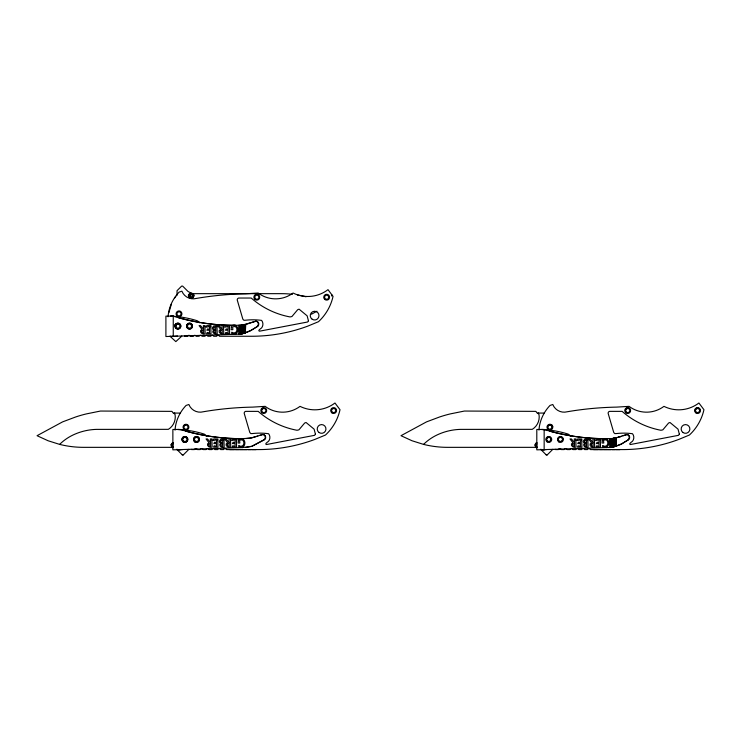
<?xml version="1.0" encoding="UTF-8"?>
<svg xmlns="http://www.w3.org/2000/svg" width="741" height="741" viewBox="0 0 741 741"><rect width="100%" height="100%" fill="white"/><g stroke="black" fill="none" stroke-linecap="round" stroke-linejoin="round"><path stroke-width="1.11" d="M241.381 325.16L241.251 334.08L243.733 333.32L243.52 324.688M244.252 333.163L245.753 332.746L244.039 333.163L244.252 324.595L256.099 321.186A2.834 2.64 -90 0 1 257.794 326.262L249.976 331.088L243.733 333.32M244.78 332.959L244.78 324.521L245.753 324.447L245.299 332.746L251.032 330.329L257.794 326.262M614.419 446.647L616.197 446.073L616.197 437.774L619.041 437.116L614.419 438.024L614.632 446.647L614.104 446.804L613.743 438.153M621.542 436.236L620.069 436.699L626.997 434.522A2.834 2.64 -90 0 1 628.692 439.589L620.875 444.424L614.937 446.499L615.16 437.922L615.864 437.848L615.678 446.286M168.068 316.768C168.67 307.571 172.746 298.706 179.137 292.093L181.897 291.185A12.152 12.152 0 0 0 196.458 298.401A329.143 329.143 0 0 1 245.734 293.788L258.164 293.028A29.066 29.066 0 0 0 293.065 293.028A33.234 33.234 0 0 0 328.004 289.666L333.052 296.381A49.119 49.119 0 0 1 325.021 314.295L323.53 316.268A49.119 49.119 0 0 1 318.491 321.696L307.867 326.096A161.297 161.297 0 0 1 251.532 336.257L219.503 336.257A1.602 1.602 0 0 0 216.594 336.257L213.686 336.257A1.602 1.602 0 0 0 210.768 336.257L207.86 336.257A1.602 1.602 0 0 0 204.951 336.257L202.034 336.257A1.602 1.602 0 0 0 199.125 336.257L196.217 336.257A1.602 1.602 0 0 0 193.299 336.257L190.391 336.257A1.602 1.602 0 0 0 187.482 336.257L184.565 336.257A1.602 1.602 0 0 0 184.416 335.988M175.033 430.104C175.636 420.907 179.711 412.042 186.102 405.42L188.872 404.512A12.152 12.152 0 0 0 203.423 411.737A329.143 329.143 0 0 1 252.7 407.115L265.13 406.355A29.066 29.066 0 0 0 300.031 406.355A33.234 33.234 0 0 0 334.969 403.002L340.017 409.717A49.119 49.119 0 0 1 331.996 427.631L330.505 429.604A49.119 49.119 0 0 1 325.466 435.032L314.832 439.432A161.297 161.297 0 0 1 258.498 449.583L226.477 449.583A1.602 1.602 0 0 0 223.56 449.583L220.651 449.583A1.602 1.602 0 0 0 217.743 449.583L214.825 449.583A1.602 1.602 0 0 0 211.917 449.583L209.008 449.583A1.602 1.602 0 0 0 207.851 448.685M538.966 430.104C539.568 420.907 543.644 412.042 550.035 405.42L552.795 404.512A12.152 12.152 0 0 0 567.356 411.737A329.143 329.143 0 0 1 616.632 407.115L629.063 406.355A29.066 29.066 0 0 0 663.964 406.355A33.234 33.234 0 0 0 698.902 403.002L703.95 409.717A49.119 49.119 0 0 1 695.919 427.631L694.428 429.604A49.119 49.119 0 0 1 689.389 435.032L678.765 439.432A161.297 161.297 0 0 1 622.431 449.583L590.401 449.583A1.602 1.602 0 0 0 587.493 449.583L584.584 449.583A1.602 1.602 0 0 0 581.666 449.583L578.758 449.583A1.602 1.602 0 0 0 575.85 449.583L572.932 449.583A1.602 1.602 0 0 0 571.783 448.685M168.874 312.683L171.403 304.097M331.736 296.048L331.996 294.983M625.506 410.746L626.451 408.699L628.692 408.486L629.998 410.329L629.053 412.376L626.812 412.589L625.506 410.746A2.362 2.362 0 0 0 625.617 411.394M174.746 297.91L175.858 296.381M187.14 324.447L187.649 323.882A2.964 2.936 -90 0 1 191.187 323.706L191.752 324.215A2.89 2.853 -90 0 1 191.928 327.754L191.419 328.319A2.964 2.936 -90 0 1 187.881 328.495L187.316 327.985M182.462 437.774L182.971 437.209A2.964 2.936 -90 0 1 186.51 437.033L187.075 437.542A2.89 2.853 -90 0 1 187.251 441.08L186.741 441.645A2.964 2.936 -90 0 1 183.203 441.932M615.15 446.499L621.931 443.664L628.692 439.589M311.47 314.203L316.972 311.22M246.651 324.169L255.636 321.186A2.834 2.64 -90 0 1 257.331 326.262M623.005 435.736L626.349 434.634M241.464 334.08L243.205 333.478L243.205 324.79L241.251 325.188L241.464 334.08L240.871 334.089L241.084 325.197M614.02 446.832L612.149 447.416L612.149 438.524L613.956 438.153M176.849 324.03L177.423 323.826M195.467 437.357L196.041 437.162M626.719 408.467L627.284 408.263M559.399 437.357L559.964 437.162M696.531 408.467L697.105 408.263M259.785 435.356L262.61 434.522A2.834 2.64 -90 0 1 264.305 439.589L251.764 446.314L242.529 447.583M257.812 436.079L250.412 438.163L242.464 438.644A211.602 209.286 90 0 1 185.546 431.095M618.587 437.116L620.523 436.699M244.78 324.521L243.205 324.79M613.891 438.126L614.632 438.024M625.895 434.634L626.534 434.522A2.834 2.64 -90 0 1 628.229 439.589M180.156 413.08L173.218 413.07L171.921 411.366L100.452 411.051L86.456 413.886A117.893 117.893 0 0 0 75.48 417.044L62.587 421.879L37.05 435.699L48.072 440.747L59.623 444.387A98.988 98.988 0 0 0 83.631 447.342L172.005 447.342A24.268 24.268 0 0 1 172.866 447.638M174.756 413.08L173.959 413.2L175.089 414.599A14.561 14.561 0 0 1 168.364 429.335L96.423 429.382A58.28 58.28 0 0 0 72.84 435.097A49.091 49.091 0 0 0 59.623 444.387M544.089 413.08L537.151 413.07L535.845 411.366L464.385 411.051L450.389 413.886A117.893 117.893 0 0 0 439.413 417.044L426.52 421.879L400.983 435.699L411.996 440.747L423.556 444.387A98.988 98.988 0 0 0 447.564 447.342L535.928 447.342A24.268 24.268 0 0 1 536.799 447.638M538.688 413.08L537.892 413.2L539.022 414.599A14.561 14.561 0 0 1 532.288 429.335L460.356 429.382A58.28 58.28 0 0 0 436.773 435.097A49.091 49.091 0 0 0 423.556 444.387M191.558 298.401C200.339 292.019 181.99 292.176 190.882 298.41M245.743 447.49L251.921 446.314L264.759 439.589A2.899 2.695 89.8 0 0 262.842 434.485L251.764 437.848L245.743 438.57M245.753 324.447L244.252 324.595M615.678 437.848L616.651 437.774L615.16 437.922M170.81 336.525L173.255 336.386M177.784 449.852L180.23 449.722M541.708 449.852L544.153 449.722M173.255 336.525L173.255 316.138L165.901 316.138L165.901 336.525L235.768 334.247M242.742 447.583L172.866 449.852L172.866 429.474L180.23 429.474M544.153 449.852L544.153 429.474L536.799 429.474L536.799 449.852L606.666 447.583M235.555 334.247L240.028 334.126L240.028 325.216M238.778 325.243L238.778 334.154L241.084 334.089M606.453 447.583L610.927 447.453L610.927 438.552M611.983 438.524L611.983 447.425L610.927 447.453M241.464 325.188L235.499 325.308A211.602 209.286 90 0 1 178.572 317.759M242.464 324.91L242.464 333.654M241.927 325.03L241.927 333.839M240.343 334.108L240.556 325.206M613.363 438.237L613.363 446.99M612.826 438.357L612.826 447.175M609.676 438.57L609.889 447.49L610.408 447.471L610.408 438.561M611.983 447.425L612.362 438.524L606.397 438.644A211.602 209.286 90 0 1 549.47 431.095M611.242 447.444L611.455 438.542M229.636 449.611L234.471 449.611M235.462 449.611L238.806 449.611M239.417 449.611L243.511 449.611M243.845 449.611L247.124 449.611M248.013 449.611L251.347 449.611M251.959 449.611L256.053 449.611M593.56 449.611L598.404 449.611M599.395 449.611L602.729 449.611M603.341 449.611L607.435 449.611M607.768 449.611L611.047 449.611M611.936 449.611L615.28 449.611M615.891 449.611L619.985 449.611M170.81 316.138L173.255 316.277M541.708 429.474L544.153 429.604M177.784 429.474L180.23 429.604M306.033 296.798L305.348 296.613A98.988 98.988 0 0 0 297.428 294.974M546.173 454.844L547.293 454.844L552.554 449.583A1.602 1.602 0 0 1 552.712 449.324M182.24 454.844L183.37 454.844L188.631 449.583A1.602 1.602 0 0 1 188.779 449.324M173.042 316.138L178.785 317.759A211.602 209.286 90 0 0 235.712 325.308M543.94 429.474L549.683 431.095A211.602 209.286 90 0 0 606.61 438.644M180.017 429.474L185.759 431.095A211.602 209.286 90 0 0 242.678 438.644M536.743 447.518C534.483 446.767 534.696 443.164 537.012 442.646A2.584 2.584 0 0 0 537.049 447.647M558.779 441.821L558.214 441.312A2.89 2.853 -90 0 1 558.038 437.774L558.547 437.209A2.964 2.936 -90 0 1 562.086 437.033L562.651 437.542A2.89 2.853 -90 0 1 562.827 441.08L562.317 441.645A2.964 2.936 -90 0 1 558.779 441.932M547.136 441.821L546.571 441.312A2.89 2.853 -90 0 1 546.386 437.774L546.904 437.209A2.964 2.936 -90 0 1 550.443 437.033L551.008 437.542A2.89 2.853 -90 0 1 551.184 441.08L550.674 441.645A2.964 2.936 -90 0 1 547.127 441.932M194.846 441.821A2.908 2.908 0 0 1 195.254 436.801A2.908 2.908 0 0 1 199.403 439.663A2.908 2.908 0 0 1 194.846 441.821L194.281 441.312A2.89 2.853 -90 0 1 194.105 437.774L194.614 437.209A2.964 2.936 -90 0 1 198.153 437.033L198.718 437.542A2.89 2.853 -90 0 1 198.903 441.08L198.384 441.645A2.964 2.936 -90 0 1 194.846 441.932M182.638 441.312L183.203 441.821A2.908 2.908 0 0 0 187.76 439.663A2.908 2.908 0 0 0 183.611 436.801A2.908 2.908 0 0 0 183.203 441.821M540.541 449.361A24.268 24.268 0 0 1 540.93 449.583L546.191 454.844A1.751 1.751 0 0 0 547.321 454.844M176.608 449.361A24.268 24.268 0 0 1 177.006 449.583L182.267 454.844A1.751 1.751 0 0 0 183.388 454.844M551.962 425.112L552.712 426.408M239.51 325.225L239.51 334.135M177.034 295.381L177.034 290.704L181.582 286.156A1.751 1.751 0 0 1 182.703 286.156L187.964 291.417A24.268 24.268 0 0 0 192.966 293.658L281.339 293.658A98.988 98.988 0 0 1 292.426 294.279M176.256 326.049A17.154 17.154 0 0 1 174.357 324.919M548.442 429.687A2.908 2.908 0 0 1 548.229 424.778A2.908 2.908 0 0 1 552.767 426.659A2.908 2.908 0 0 1 549.146 429.975M536.892 446.573A1.649 1.649 0 0 1 536.864 443.72M536.873 445.98A1.176 1.176 0 0 1 536.864 444.313M536.66 446.98A2.121 2.121 0 0 1 536.623 443.313M629.257 412.274A2.362 2.362 0 0 1 628.729 412.589M627.525 412.783A2.362 2.362 0 0 1 626.386 412.348M625.423 410.19A2.362 2.362 0 0 1 625.858 409.051M626.284 408.597A2.362 2.362 0 0 1 627.405 408.106M628.618 408.226A2.362 2.362 0 0 1 629.165 408.523M629.609 408.949A2.362 2.362 0 0 1 629.933 409.477M551.832 425.88A2.362 2.362 0 0 1 552.128 426.418M541.597 429.474A101.739 101.739 0 0 1 566.856 433.698L568.06 434.078A6.502 6.502 0 0 1 570.459 436.162M546.719 449.528A101.739 101.739 0 0 1 541.597 449.852M571.181 448.685A1.602 1.602 0 0 0 570.024 449.583L567.115 449.583A1.602 1.602 0 0 0 565.957 448.685M565.355 448.685A1.602 1.602 0 0 0 564.197 449.583L561.289 449.583A1.602 1.602 0 0 0 560.14 448.685M559.529 448.685A1.602 1.602 0 0 0 558.381 449.583L555.463 449.583A1.602 1.602 0 0 0 555.315 449.324M541.05 449.287A4.15 4.15 0 0 1 540.911 449.583M562.363 440.719A2.362 2.362 0 0 1 561.409 441.488M559.603 441.534A2.362 2.362 0 0 1 559.066 441.238M558.297 440.284A2.362 2.362 0 0 1 558.251 438.477M558.964 437.496A2.362 2.362 0 0 1 560.085 436.995M561.298 437.125A2.362 2.362 0 0 1 562.614 438.366M562.789 438.959A2.362 2.362 0 0 1 562.799 439.57M699.495 411.82A2.362 2.362 0 0 1 698.55 412.589M696.744 412.635A2.362 2.362 0 0 1 696.197 412.348M695.428 411.394A2.362 2.362 0 0 1 696.623 408.282M698.43 408.226A2.362 2.362 0 0 1 699.745 409.477M699.921 410.069A2.362 2.362 0 0 1 699.939 410.681M552.128 427.909A2.362 2.362 0 0 1 550.878 429.224M548.535 428.974A2.362 2.362 0 0 1 547.766 428.02M547.71 426.214A2.362 2.362 0 0 1 550.767 424.862M551.758 425.575A2.362 2.362 0 0 1 552.249 426.696M550.961 438.366A2.362 2.362 0 0 1 551.008 440.173M550.294 441.164A2.362 2.362 0 0 1 549.174 441.664M547.96 441.534A2.362 2.362 0 0 1 546.645 440.284M546.478 439.7A2.362 2.362 0 0 1 546.46 439.08M546.599 438.477A2.362 2.362 0 0 1 547.849 437.171M549.655 437.125A2.362 2.362 0 0 1 550.192 437.422M170.152 335.951A4.15 4.15 0 0 1 170.013 336.257L175.83 341.61L181.656 336.257A1.602 1.602 0 0 1 181.814 335.988M170.699 316.138A101.739 101.739 0 0 1 195.957 320.362L197.162 320.742A6.502 6.502 0 0 1 199.561 322.826M177.525 336.025A101.739 101.739 0 0 1 170.699 336.525M187.427 327.985A2.89 2.853 -90 0 1 187.241 324.447M175.561 325.753A2.362 2.362 0 0 1 175.997 324.604M176.423 324.16A2.362 2.362 0 0 1 177.534 323.66M178.155 323.65A2.362 2.362 0 0 1 179.294 324.086M255.488 299.012A2.362 2.362 0 0 1 254.719 298.067M172.959 446.573A1.649 1.649 0 0 1 172.931 443.72M172.949 445.98A1.176 1.176 0 0 1 172.931 444.313M173.237 447.194A2.121 2.121 0 0 1 173.209 443.099M177.118 449.287A4.15 4.15 0 0 1 176.979 449.583M191.382 449.324A1.602 1.602 0 0 1 191.539 449.583L194.448 449.583A1.602 1.602 0 0 1 195.605 448.685M196.208 448.685A1.602 1.602 0 0 1 197.365 449.583L200.274 449.583A1.602 1.602 0 0 1 201.422 448.685M202.034 448.685A1.602 1.602 0 0 1 203.182 449.583L206.1 449.583A1.602 1.602 0 0 1 207.248 448.685M332.811 412.635A2.362 2.362 0 0 1 332.274 412.348M184.083 425.677A2.362 2.362 0 0 1 185.028 424.908M196.272 441.673A2.362 2.362 0 0 1 195.133 441.238M195.04 437.496A2.362 2.362 0 0 1 196.152 436.995M183.49 441.238A2.362 2.362 0 0 1 182.721 440.284M182.675 438.477A2.362 2.362 0 0 1 183.388 437.496M261.49 410.19A2.362 2.362 0 0 1 261.934 409.051M262.36 408.597A2.362 2.362 0 0 1 263.472 408.106M177.664 429.474A101.739 101.739 0 0 1 202.923 433.698L204.127 434.078A6.502 6.502 0 0 1 206.526 436.162M182.786 449.528A101.739 101.739 0 0 1 177.664 449.852M182.749 441.321A2.89 2.853 -90 0 1 182.573 437.774M231.359 327.42L231.081 329.689L232.878 329.689L232.591 326.827L234.851 326.54A2.371 2.343 -90 0 1 236.277 327.429C237.704 329.31 236.814 332.95 234.119 332.913A3.927 3.89 -90 0 1 232.359 332.496L231.813 332.163L231.813 333.57C240.362 336.849 239.649 321.64 231.238 325.975L231.359 327.42M238.333 440.756L238.056 443.016L239.843 443.016L239.565 440.163L241.825 439.876A2.371 2.343 -90 0 1 243.252 440.765C244.669 442.636 243.78 446.286 241.084 446.249A3.927 3.89 -90 0 1 239.324 445.823L238.787 445.498L238.787 446.906C247.337 450.185 246.614 434.967 238.213 439.302L238.333 440.756M602.257 440.756L601.988 443.016L603.776 443.016L603.498 440.163L605.749 439.876A2.371 2.343 -90 0 1 607.175 440.765C608.602 442.636 607.713 446.286 605.017 446.249A3.927 3.89 -90 0 1 603.257 445.823L602.711 445.498L602.711 446.906C611.26 450.185 610.547 434.967 602.137 439.302L602.257 440.756M210.796 326.753L211.009 333.783L206.563 333.783L207.184 332.468L209.49 332.876L209.49 330.236L206.841 330.236L207.591 328.921L209.49 329.347L209.49 326.503L206.054 327.216L206.73 325.614L211.009 325.614L210.796 326.753M217.771 440.08L217.974 447.119L213.528 447.119L214.149 445.795L216.465 446.212L216.465 443.572L213.806 443.572L214.566 442.247L216.465 442.673L216.465 439.839L213.028 440.552L213.695 438.941L217.974 438.941L217.771 440.08M229.404 326.753L229.617 333.783L225.171 333.783L225.792 332.468L228.098 332.876L228.098 330.236L225.449 330.236L226.2 328.921L228.098 329.347L228.098 326.503L224.662 327.216L225.338 325.614L229.617 325.614L229.404 326.753M236.379 440.08L236.583 447.119L232.137 447.119L232.757 445.795L235.073 446.212L235.073 443.572L232.415 443.572L233.174 442.247L235.073 442.673L235.073 439.839L231.637 440.552L232.304 438.941L236.583 438.941L236.379 440.08M581.694 440.08L581.907 447.119L577.461 447.119L578.082 445.795L580.388 446.212L580.388 443.572L577.739 443.572L578.489 442.247L580.388 442.673L580.388 439.839L576.952 440.552L577.628 438.941L581.907 438.941L581.694 440.08M600.303 440.08L600.516 447.119L596.07 447.119L596.69 445.795L598.997 446.212L598.997 443.572L596.348 443.572L597.098 442.247L598.997 442.673L598.997 439.839L595.56 440.552L596.236 438.941L600.516 438.941L600.303 440.08M308.451 320.807L307.645 321.992L259.48 331.199C257.229 330.708 261.147 328.393 261.619 327.892A6.058 6.058 0 0 0 261.619 320.39A64.587 64.587 0 0 0 245.716 320.195L243.928 320.288L242.853 319.195L237.24 300.003A1.853 1.853 0 0 1 238.713 298.039L251.218 298.039A81.51 81.51 0 0 0 290.046 316.935L291.926 316.527L297.697 309.692L299.077 309.164L307.135 315.833L308.451 320.807M315.416 434.143L314.619 435.319L266.445 444.535C264.194 444.035 268.112 441.729 268.594 441.228A6.058 6.058 0 0 0 268.594 433.726A64.587 64.587 0 0 0 252.681 433.531L250.903 433.624L249.819 432.522L244.206 413.339A1.853 1.853 0 0 1 245.688 411.366L258.192 411.366A81.51 81.51 0 0 0 297.011 430.271L298.901 429.863L304.671 423.018L306.052 422.49L314.11 429.159L315.416 434.143M679.349 434.143L678.543 435.319L630.378 444.535C628.127 444.035 632.045 441.729 632.518 441.228A6.058 6.058 0 0 0 632.518 433.726A64.587 64.587 0 0 0 616.614 433.531L614.826 433.624L613.752 432.522L608.139 413.339A1.853 1.853 0 0 1 609.611 411.366L622.125 411.366A81.51 81.51 0 0 0 660.944 430.271L662.825 429.863L668.595 423.018L669.975 422.49L678.034 429.159L679.349 434.143M204.942 326.661L205.146 333.783C202.154 335.136 198.227 331.116 201.987 329.337L199.079 325.614L200.533 325.614L203.636 329.328L203.358 325.614L205.146 325.614L204.942 326.661M211.907 439.997L212.121 447.119C209.129 448.462 205.201 444.443 208.962 442.673L206.044 438.941L207.499 438.941L210.611 442.655L210.324 438.941L212.121 438.941L211.907 439.997M223.55 326.661L223.754 333.783C220.762 335.136 216.835 331.116 220.596 329.337L217.687 325.614L219.141 325.614L222.244 329.328L221.967 325.614L223.754 325.614L223.55 326.661M230.516 439.997L230.729 447.119C227.737 448.462 223.81 444.443 227.57 442.673L224.653 438.941L226.107 438.941L229.219 442.655L228.932 438.941L230.729 438.941L230.516 439.997M575.84 439.997L576.044 447.119C573.052 448.462 569.125 444.443 572.886 442.673L569.977 438.941L571.431 438.941L574.534 442.655L574.256 438.941L576.044 438.941L575.84 439.997M594.449 439.997L594.653 447.119C591.661 448.462 587.733 444.443 591.494 442.673L588.586 438.941L590.04 438.941L593.143 442.655L592.865 438.941L594.653 438.941L594.449 439.997M216.983 326.707L217.187 333.783C214.631 334.904 210.74 331.894 213.945 329.949L213.232 329.588A1.954 1.936 -90 0 1 212.324 327.883L213.788 325.901L217.187 325.614L216.983 326.707M223.949 440.043L224.162 447.119C221.596 448.24 217.715 445.221 220.911 443.275L220.207 442.923A1.954 1.936 -90 0 1 219.299 441.21L220.762 439.228L224.162 438.941L223.949 440.043M587.882 440.043L588.085 447.119C585.529 448.24 581.639 445.221 584.844 443.275L584.13 442.923A1.954 1.936 -90 0 1 583.223 441.21L584.686 439.228L588.085 438.941L587.882 440.043M213.677 327.652L214.001 329.013L215.677 329.625L215.677 326.411L213.677 327.652M220.651 440.988L220.975 442.34L222.652 442.961L222.652 439.746L220.651 440.988M584.575 440.988L584.908 442.34L586.576 442.961L586.576 439.746L584.575 440.988M201.765 330.995L202.21 332.514L203.636 332.987L203.636 329.689L201.765 330.995M208.74 444.331L209.175 445.841L210.611 446.323L210.611 443.016L208.74 444.331M220.373 330.995L220.818 332.514L222.244 332.987L222.244 329.689L220.373 330.995M227.348 444.331L227.783 445.841L229.219 446.323L229.219 443.016L227.348 444.331M572.673 444.331L573.108 445.841L574.534 446.323L574.534 443.016L572.673 444.331M591.281 444.331L591.716 445.841L593.143 446.323L593.143 443.016L591.281 444.331M171.264 444.489L171.541 446.452L173.125 447.647A2.584 2.584 0 0 1 173.079 442.646L171.264 444.489M177.692 311.998L176.756 314.045L178.062 315.879L180.304 315.675L181.249 313.619L179.943 311.785L177.692 311.998M176.58 324.262L175.645 326.309L176.951 328.152L179.192 327.939L180.128 325.892L178.831 324.049L176.58 324.262M188.233 324.262L187.288 326.309L188.594 328.152L190.835 327.939L191.78 325.892L190.474 324.049L188.233 324.262M184.666 425.325L183.722 427.381L185.028 429.215L187.278 429.002L188.214 426.955L186.908 425.121L184.666 425.325M183.555 437.588L182.61 439.645L183.916 441.479L186.158 441.265L187.102 439.218L185.796 437.385L183.555 437.588M255.552 295.363L254.608 297.419L255.914 299.253L258.155 299.04L259.1 296.993L257.794 295.159L255.552 295.363M195.198 437.588L194.262 439.645L195.559 441.479L197.81 441.265L198.745 439.218L197.439 437.385L195.198 437.588M262.518 408.699L261.573 410.746L262.879 412.589L265.13 412.376L266.065 410.329L264.759 408.486L262.518 408.699M325.364 295.363L324.419 297.419L325.725 299.253L327.976 299.04L328.911 296.993L327.605 295.159L325.364 295.363M332.329 408.699L331.394 410.746L332.7 412.589L334.941 412.376L335.886 410.329L334.58 408.486L332.329 408.699M548.59 425.325L547.655 427.381L548.961 429.215L551.202 429.002L552.147 426.955L550.841 425.121L548.59 425.325M547.479 437.588L546.543 439.645L547.849 441.479L550.091 441.265L551.035 439.218L549.729 437.385L547.479 437.588M559.131 437.588L558.186 439.645L559.492 441.479L561.734 441.265L562.678 439.218L561.372 437.385L559.131 437.588M696.262 408.699L695.317 410.746L696.623 412.589L698.874 412.376L699.81 410.329L698.504 408.486L696.262 408.699M176.006 323.882L175.487 324.447A2.89 2.853 -90 0 0 175.673 327.985L176.238 328.495A2.964 2.936 -90 0 0 179.776 328.319L180.285 327.754A2.89 2.853 -90 0 0 180.109 324.215L179.544 323.706A2.964 2.936 -90 0 0 176.006 323.882M215.677 330.245L214.955 330.366A1.241 1.232 -90 0 0 214.029 331.644L214.436 332.607L215.677 332.987L215.677 330.245M222.652 443.572L221.929 443.702A1.241 1.232 -90 0 0 220.994 444.98L221.411 445.943L222.652 446.323L222.652 443.572M586.576 443.572L585.853 443.702A1.241 1.232 -90 0 0 584.927 444.98L585.334 445.943L586.576 446.323L586.576 443.572M189.381 297.706A2.584 2.584 0 0 0 193.707 296.511A2.584 2.584 0 0 0 190.511 293.371A2.584 2.584 0 0 0 189.381 297.706M189.715 297.373A2.121 2.121 0 0 0 193.253 296.391A2.121 2.121 0 0 0 190.632 293.825A2.121 2.121 0 0 0 189.715 297.373M190.372 296.706A1.176 1.176 0 0 0 192.336 296.159A1.176 1.176 0 0 0 190.882 294.723A1.176 1.176 0 0 0 190.372 296.706M190.048 297.039A1.649 1.649 0 0 0 192.799 296.27A1.649 1.649 0 0 0 190.761 294.27A1.649 1.649 0 0 0 190.048 297.039M695.651 412.728A2.908 2.908 0 0 0 700.421 411.098A2.908 2.908 0 0 0 696.623 407.782A2.908 2.908 0 0 0 695.651 412.728M683.072 432.568A4.363 4.363 0 0 0 689.871 429.261A4.363 4.363 0 0 0 683.61 425.028A4.363 4.363 0 0 0 683.072 432.568M625.7 412.654A2.908 2.908 0 0 0 630.526 411.199A2.908 2.908 0 0 0 626.849 407.754A2.908 2.908 0 0 0 625.7 412.654M312.174 319.241A4.363 4.363 0 0 0 318.973 315.935A4.363 4.363 0 0 0 312.711 311.692A4.363 4.363 0 0 0 312.174 319.241M176.238 328.495A2.908 2.908 0 0 0 180.785 326.336A2.908 2.908 0 0 0 176.636 323.465A2.908 2.908 0 0 0 176.238 328.495M324.753 299.401A2.908 2.908 0 0 0 329.523 297.771A2.908 2.908 0 0 0 325.725 294.455A2.908 2.908 0 0 0 324.753 299.401M176.942 315.888A2.908 2.908 0 0 0 181.814 314.592A2.908 2.908 0 0 0 178.248 311.025A2.908 2.908 0 0 0 176.942 315.888M254.802 299.327A2.908 2.908 0 0 0 259.628 297.873A2.908 2.908 0 0 0 255.951 294.418A2.908 2.908 0 0 0 254.802 299.327M187.881 328.495A2.908 2.908 0 0 0 192.438 326.336A2.908 2.908 0 0 0 188.288 323.465A2.908 2.908 0 0 0 187.881 328.495M331.727 412.728A2.908 2.908 0 0 0 336.497 411.098A2.908 2.908 0 0 0 332.7 407.782A2.908 2.908 0 0 0 331.727 412.728M184.518 429.687A2.908 2.908 0 0 0 188.881 427.168A2.908 2.908 0 0 0 184.518 424.649A2.908 2.908 0 0 0 184.518 429.687M319.139 432.568A4.363 4.363 0 0 0 325.947 429.261A4.363 4.363 0 0 0 319.677 425.028A4.363 4.363 0 0 0 319.139 432.568M261.768 412.654A2.908 2.908 0 0 0 266.593 411.199A2.908 2.908 0 0 0 262.925 407.754A2.908 2.908 0 0 0 261.768 412.654"/></g></svg>
